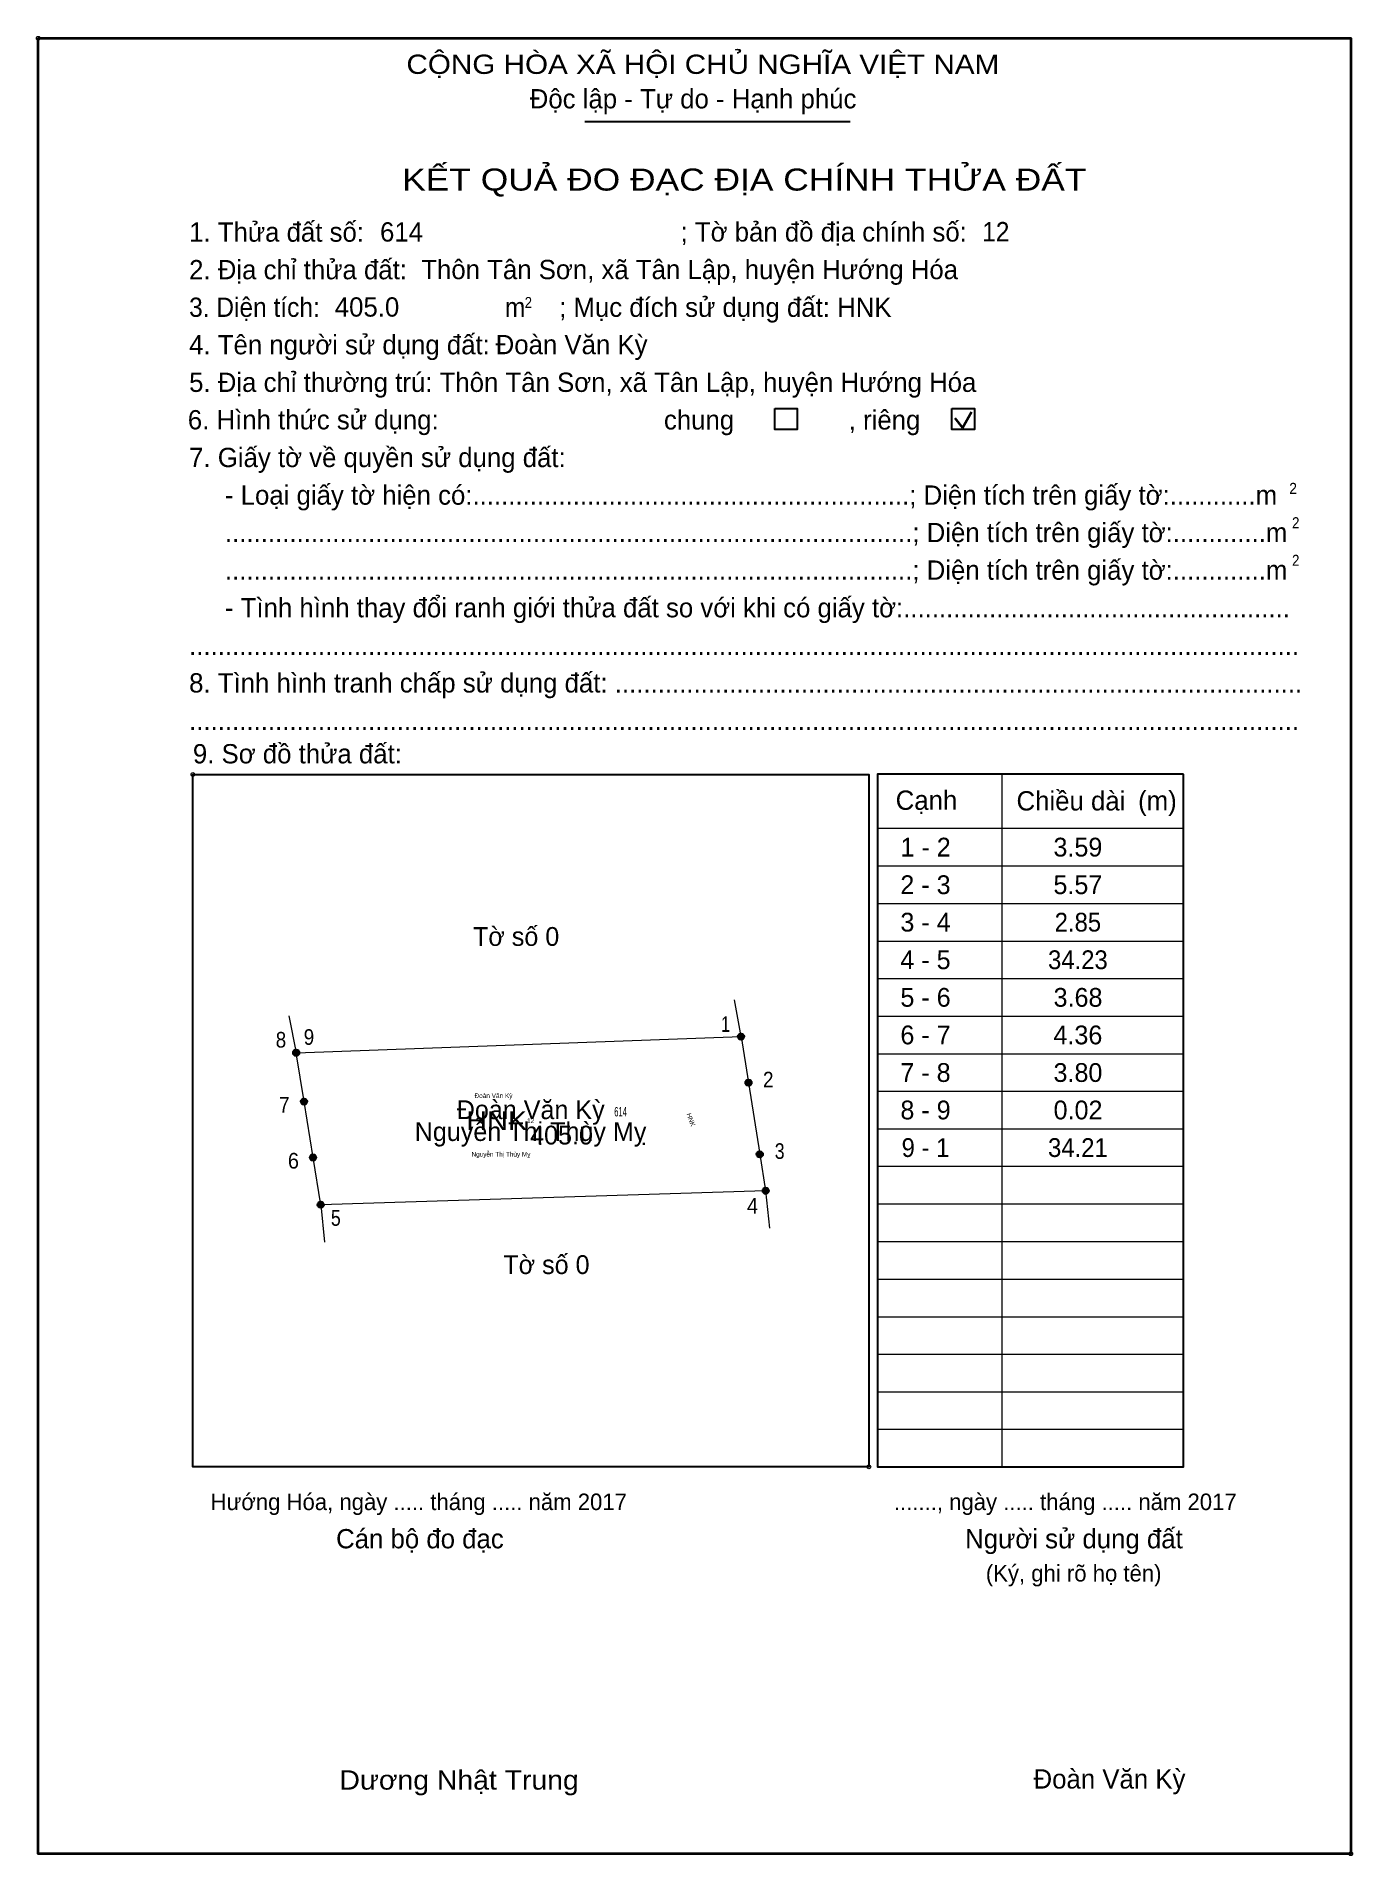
# Model space of a CAD drawing. Header units: metres. Extents: x 548055 to 548157, y 1837663 to 1837803.
import ezdxf
from ezdxf.enums import TextEntityAlignment as Align

# ---------------------------------------------------------------- set-up
doc = ezdxf.new("R2010")
doc.units = ezdxf.units.M
doc.header["$LTSCALE"] = 0.58
doc.header["$PDMODE"] = 32
doc.header["$PDSIZE"] = 0.29
for name, color, linetype, lineweight in [('1', 7, 'Continuous', 13), ('10', 7, 'Continuous', 13), ('11', 7, 'Continuous', 25), ('2', 7, 'Continuous', 35), ('27', 7, 'Continuous', 13), ('50', 7, 'Continuous', 25)]:
    doc.layers.add(name, color=color, linetype=linetype, lineweight=lineweight)
for name, color, linetype in [('13', 7, 'Continuous'), ('15', 7, 'Continuous'), ('18', 7, 'Continuous'), ('19', 7, 'Continuous'), ('21', 7, 'Continuous'), ('36', 7, 'Continuous'), ('48', 7, 'Continuous'), ('52', 7, 'Continuous'), ('6', 7, 'Continuous'), ('9', 7, 'Continuous')]:
    doc.layers.add(name, color=color, linetype=linetype)

msp = doc.modelspace()

# ---------------------------------------------------------------- hatches: boundary and pattern name
at = {"layer": '11'}
for points in [[(548109.8707, 1837725.94, 1), (548109.3893, 1837725.94, 1)], [(548075.6607, 1837724.7, 1), (548075.1793, 1837724.7, 1)], [(548075.6807, 1837724.7, 1), (548075.1993, 1837724.7, 1)], [(548075.6807, 1837724.7, 1), (548075.1993, 1837724.7, 1)], [(548110.4407, 1837722.4, 1), (548109.9593, 1837722.4, 1)], [(548076.2707, 1837720.95, 1), (548075.7893, 1837720.95, 1)], [(548111.3107, 1837716.9, 1), (548110.8293, 1837716.9, 1)], [(548076.9607, 1837716.65, 1), (548076.4793, 1837716.65, 1)], [(548111.7607, 1837714.09, 1), (548111.2793, 1837714.09, 1)], [(548077.5507, 1837713.02, 1), (548077.0693, 1837713.02, 1)]]:
    msp.add_hatch(color=256, dxfattribs=at).paths.add_polyline_path(points)

# ---------------------------------------------------------------- linework, layer by layer
at = {"layer": '1', "lineweight": 25}
for p, q in [((548097.62, 1837796.3), (548118.02, 1837796.3)), ((548143.64, 1837692.86), (548143.64, 1837746.12))]:
    msp.add_line(p, q, dxfattribs=at)
at = {"layer": '1', "lineweight": 35}
for p, q in [((548126.08, 1837773.49), (548126.65, 1837772.74)), ((548126.65, 1837772.74), (548127.35, 1837773.99))]:
    msp.add_line(p, q, dxfattribs=at)
at = {"layer": '1'}
for p, q in [((548129.69, 1837746.12), (548129.69, 1837692.86)), ((548120.13, 1837741.96), (548136.29, 1837741.96)), ((548136.29, 1837741.96), (548143.64, 1837741.96)), ((548120.13, 1837739.07), (548136.29, 1837739.07)), ((548136.29, 1837739.07), (548143.64, 1837739.07)), ((548120.13, 1837736.18), (548136.29, 1837736.18)), ((548136.29, 1837736.18), (548143.64, 1837736.18)), ((548120.13, 1837733.29), (548136.29, 1837733.29)), ((548136.29, 1837733.29), (548143.64, 1837733.29)), ((548120.13, 1837730.41), (548136.29, 1837730.41)), ((548136.29, 1837730.41), (548143.64, 1837730.41)), ((548120.13, 1837727.52), (548136.29, 1837727.52)), ((548136.29, 1837727.52), (548143.64, 1837727.52)), ((548120.13, 1837724.63), (548136.29, 1837724.63)), ((548136.29, 1837724.63), (548143.64, 1837724.63)), ((548120.13, 1837721.74), (548136.29, 1837721.74)), ((548136.29, 1837721.74), (548143.64, 1837721.74)), ((548120.13, 1837718.85), (548136.29, 1837718.85)), ((548136.29, 1837718.85), (548143.64, 1837718.85)), ((548120.13, 1837715.97), (548136.29, 1837715.97)), ((548136.29, 1837715.97), (548143.64, 1837715.97)), ((548120.13, 1837713.08), (548136.29, 1837713.08)), ((548136.29, 1837713.08), (548143.64, 1837713.08)), ((548120.13, 1837710.19), (548136.29, 1837710.19)), ((548136.29, 1837710.19), (548143.64, 1837710.19)), ((548120.13, 1837707.3), (548136.29, 1837707.3)), ((548136.29, 1837707.3), (548143.64, 1837707.3)), ((548120.13, 1837704.41), (548136.29, 1837704.41)), ((548136.29, 1837704.41), (548143.64, 1837704.41)), ((548120.13, 1837701.53), (548136.29, 1837701.53)), ((548136.29, 1837701.53), (548143.64, 1837701.53)), ((548120.13, 1837698.64), (548136.29, 1837698.64)), ((548136.29, 1837698.64), (548143.64, 1837698.64)), ((548120.13, 1837695.75), (548136.29, 1837695.75)), ((548136.29, 1837695.75), (548143.64, 1837695.75))]:
    msp.add_line(p, q, dxfattribs=at)
at = {"layer": '1', "lineweight": 25}
msp.add_lwpolyline([(548067.48, 1837746.1), (548119.46, 1837746.1), (548119.46, 1837692.86), (548067.48, 1837692.86)], close=True, dxfattribs=at)
msp.add_lwpolyline([(548143.64, 1837746.12), (548120.13, 1837746.12), (548120.13, 1837692.86), (548143.64, 1837692.86), (548143.64, 1837693.38)], dxfattribs=at)
at = {"layer": '1'}
for p in [(548055.59, 1837802.7), (548067.48, 1837746.1), (548119.46, 1837692.86), (548156.51, 1837663.12)]:
    msp.add_point(p, dxfattribs=at)
at = {"layer": '10'}
msp.add_lwpolyline([(548075.44, 1837724.7), (548109.63, 1837725.94), (548110.2, 1837722.4), (548111.07, 1837716.9), (548111.52, 1837714.09), (548077.31, 1837713.02), (548076.72, 1837716.65), (548076.03, 1837720.95), (548075.42, 1837724.7)], close=True, dxfattribs=at)
at = {"layer": '11'}
for centre in [(548109.63, 1837725.94), (548075.42, 1837724.7), (548075.44, 1837724.7), (548075.44, 1837724.7), (548110.2, 1837722.4), (548076.03, 1837720.95), (548111.07, 1837716.9), (548076.72, 1837716.65), (548111.52, 1837714.09), (548077.31, 1837713.02)]:
    msp.add_circle(centre, 0.2407, dxfattribs=at)
at = {"layer": '2'}
msp.add_lwpolyline([(548055.59, 1837802.7), (548156.51, 1837802.7), (548156.51, 1837663.12), (548055.59, 1837663.12)], close=True, dxfattribs=at)
at = {"layer": '27'}
for p, q in [((548109.63, 1837725.94), (548109.13, 1837728.78)), ((548075.44, 1837724.7), (548074.88, 1837727.53)), ((548077.31, 1837713.02), (548077.61, 1837710.15)), ((548111.52, 1837714.09), (548111.82, 1837711.22))]:
    msp.add_line(p, q, dxfattribs=at)
at = {"layer": '50'}
for points in [[(548112.22, 1837774.23), (548113.95, 1837774.23), (548113.95, 1837772.62), (548112.22, 1837772.62)], [(548125.85, 1837774.23), (548127.59, 1837774.23), (548127.59, 1837772.62), (548125.85, 1837772.62)]]:
    msp.add_lwpolyline(points, close=True, dxfattribs=at)

# ---------------------------------------------------------------- texts
at = {"layer": '1'}
for s, height, width, p in [('CỘNG HÒA XÃ HỘI CHỦ NGHĨA VIỆT NAM', 1.482, 1.15, (548083.9, 1837799.96)), ('3. Diện tích:', 1.482, 0.95, (548067.19, 1837781.28)), ('2', 0.847, 0.9, (548092.99, 1837781.96)), ('m', 1.482, 0.95, (548091.47, 1837781.28)), ('2', 0.847, 0.95, (548151.78, 1837767.67)), ('2', 0.847, 0.9, (548152, 1837765.03)), ('2', 0.847, 0.9, (548152, 1837762.14)), ('Dương Nhật Trung', 1.482, 1.1, (548078.75, 1837668.05))]:
    msp.add_text(s, height=height, dxfattribs=dict(at, width=width)).set_placement(p)
for s, height, p in [('Độc lập - Tự do - Hạnh phúc', 1.482, (548093.38, 1837797.31)), ('1. Thửa đất số:', 1.482, (548067.19, 1837787.06)), ('; Tờ bản đồ địa chính số:', 1.482, (548104.98, 1837787.07)), ('2. Địa chỉ thửa đất:', 1.482, (548067.19, 1837784.17)), ('; Mục đích sử dụng đất: HNK', 1.482, (548095.64, 1837781.28)), ('4. Tên người sử dụng đất:', 1.482, (548067.19, 1837778.4)), ('5. Địa chỉ thường trú: Thôn Tân Sơn, xã Tân Lập, huyện Hướng Hóa', 1.482, (548067.19, 1837775.51)), ('chung                , riêng', 1.482, (548103.7, 1837772.62)), ('7. Giấy tờ về quyền sử dụng đất:', 1.482, (548067.19, 1837769.73)), ('     - Loại giấy tờ hiện có:.............................................................; Diện tích trên giấy tờ:............m', 1.482, (548067.19, 1837766.84)), ('     ................................................................................................; Diện tích trên giấy tờ:.............m', 1.482, (548067.19, 1837763.96)), ('     ................................................................................................; Diện tích trên giấy tờ:.............m', 1.482, (548067.19, 1837761.07)), ('     - Tình hình thay đổi ranh giới thửa đất so với khi có giấy tờ:......................................................', 1.482, (548067.19, 1837758.18)), ('...........................................................................................................................................................', 1.482, (548067.19, 1837755.29)), ('8. Tình hình tranh chấp sử dụng đất: ................................................................................................', 1.482, (548067.19, 1837752.4)), ('...........................................................................................................................................................', 1.482, (548067.19, 1837749.52)), ('9. Sơ đồ thửa đất:', 1.482, (548067.48, 1837746.95)), ('Cạnh', 1.482, (548121.52, 1837743.38)), ('Chiều dài', 1.482, (548130.81, 1837743.33)), ('(m)', 1.482, (548140.16, 1837743.35)), ('Hướng Hóa, ngày ..... tháng ..... năm 2017', 1.271, (548068.84, 1837689.54)), ('......., ngày ..... tháng ..... năm 2017', 1.271, (548121.38, 1837689.54)), ('Cán bộ đo đạc', 1.482, (548078.49, 1837686.6)), ('Người sử dụng đất', 1.482, (548126.86, 1837686.6)), ('(Ký, ghi rõ họ tên)', 1.271, (548128.45, 1837684.05))]:
    msp.add_text(s, height=height, dxfattribs=at).set_placement(p)
at = {"layer": '1', "width": 1.2}
msp.add_text('KẾT QUẢ ĐO ĐẠC ĐỊA CHÍNH THỬA ĐẤT', height=1.694, dxfattribs=at).set_placement((548109.88, 1837790.99), align=Align.CENTER)
at = {"layer": '13', "width": 0.9}
msp.add_text('Đoàn Văn Kỳ', height=0.361, dxfattribs=at).set_placement((548090.595, 1837721.22), align=Align.CENTER)
at = {"layer": '13'}
for s, p in [('Đoàn Văn Kỳ', (548093.455, 1837719.6)), ('Nguyễn Thị Thùy Mỵ', (548093.445, 1837717.92)), ('405.0', (548095.825, 1837717.65))]:
    msp.add_text(s, height=1.444, dxfattribs=at).set_placement(p, align=Align.CENTER)
at = {"layer": '13', "width": 1.15}
msp.add_text('HNK', height=1.444, dxfattribs=at).set_placement((548093.18, 1837718.76), align=Align.RIGHT)
at = {"layer": '15', "width": 0.85}
msp.add_text('Nguyễn Thị Thùy Mỵ', height=0.361, dxfattribs=at).set_placement((548091.17, 1837716.72), align=Align.CENTER)
at = {"layer": '18', "width": 0.85}
msp.add_text('12', height=0.361, dxfattribs=at).set_placement((548093.455, 1837719.3), align=Align.CENTER)
at = {"layer": '19'}
msp.add_text('HNK', height=0.361, rotation=290, dxfattribs=at).set_placement((548105.6077, 1837719.4917), align=Align.CENTER)
at = {"layer": '21', "width": 0.6}
msp.add_text('614', height=0.722, dxfattribs=at).set_placement((548100.365, 1837719.81), align=Align.CENTER)
at = {"layer": '36'}
for p in [(548092.335, 1837732.92), (548094.665, 1837707.69)]:
    msp.add_text('Tờ số 0', height=1.444, dxfattribs=at).set_placement(p, align=Align.CENTER)
at = {"layer": '48'}
msp.add_text('6. Hình thức sử dụng:', height=1.482, dxfattribs=at).set_placement((548067.09, 1837772.63))
at = {"layer": '52'}
for s, p in [('1 - 2', (548123.82, 1837739.79)), ('3.59', (548135.53, 1837739.79)), ('2 - 3', (548123.81, 1837736.9)), ('5.57', (548135.53, 1837736.9)), ('3 - 4', (548123.815, 1837734.02)), ('4 - 5', (548123.81, 1837731.13)), ('5 - 6', (548123.815, 1837728.24)), ('3.68', (548135.54, 1837728.24)), ('6 - 7', (548123.815, 1837725.35)), ('4.36', (548135.53, 1837725.35)), ('7 - 8', (548123.81, 1837722.46)), ('3.80', (548135.535, 1837722.46)), ('8 - 9', (548123.815, 1837719.58)), ('0.02', (548135.54, 1837719.58))]:
    msp.add_text(s, height=1.444, dxfattribs=at).set_placement(p, align=Align.CENTER)
at = {"layer": '52', "width": 0.95}
for s, p in [('2.85', (548135.53, 1837734.02)), ('34.23', (548135.53, 1837731.13)), ('9 - 1', (548123.81, 1837716.69)), ('34.21', (548135.53, 1837716.69))]:
    msp.add_text(s, height=1.444, dxfattribs=at).set_placement(p, align=Align.CENTER)
at = {"layer": '6'}
for s, p in [('614', (548081.87, 1837787.07)), ('Thôn Tân Sơn, xã Tân Lập, huyện Hướng Hóa', (548085.04, 1837784.18)), ('405.0', (548078.39, 1837781.3)), ('Đoàn Văn Kỳ', (548090.76, 1837778.41)), ('Đoàn Văn Kỳ', (548132.12, 1837668.13))]:
    msp.add_text(s, height=1.482, dxfattribs=at).set_placement(p)
at = {"layer": '6', "width": 0.95}
msp.add_text('12', height=1.482, dxfattribs=at).set_placement((548128.17, 1837787.09))
at = {"layer": '9'}
for s, width, p in [('1', 0.75, (548108.44, 1837726.31)), ('8', 0.9, (548074.25, 1837725.1)), ('9', 0.9, (548076.405, 1837725.31)), ('2', 0.9, (548111.72, 1837722.04)), ('7', 0.9, (548074.51, 1837720.1)), ('6', 0.95, (548075.21, 1837715.8)), ('3', 0.85, (548112.6, 1837716.54)), ('4', 0.95, (548110.51, 1837712.33)), ('5', 0.85, (548078.47, 1837711.4))]:
    msp.add_text(s, height=1.203, dxfattribs=dict(at, width=width)).set_placement(p, align=Align.CENTER)

doc.saveas('drawing.dxf')
